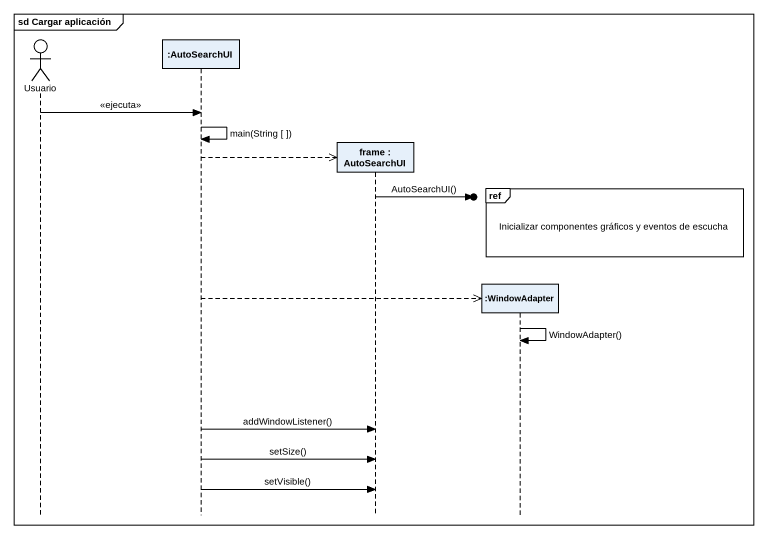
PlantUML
@startuml
mainframe sd Cargar aplicación
hide footbox
actor Usuario
participant ":AutoSearchUI" as AutoSearchUI
participant "frame : AutoSearchUI" as frame_
participant ":WindowAdapter" as WindowAdapter

Usuario -> AutoSearchUI : <<ejecuta>>
AutoSearchUI -> AutoSearchUI : main(String [ ])
AutoSearchUI -->> frame_ **
ref over WindowAdapter : Inicializar componentes gráficos y eventos de escucha
frame_ ->o] : AutoSearchUI()
AutoSearchUI -->> WindowAdapter **
WindowAdapter -> WindowAdapter : WindowAdapter()
AutoSearchUI -> frame_ : addWindowListener()
AutoSearchUI -> frame_ : setSize()
AutoSearchUI -> frame_ : setVisible()
@enduml
